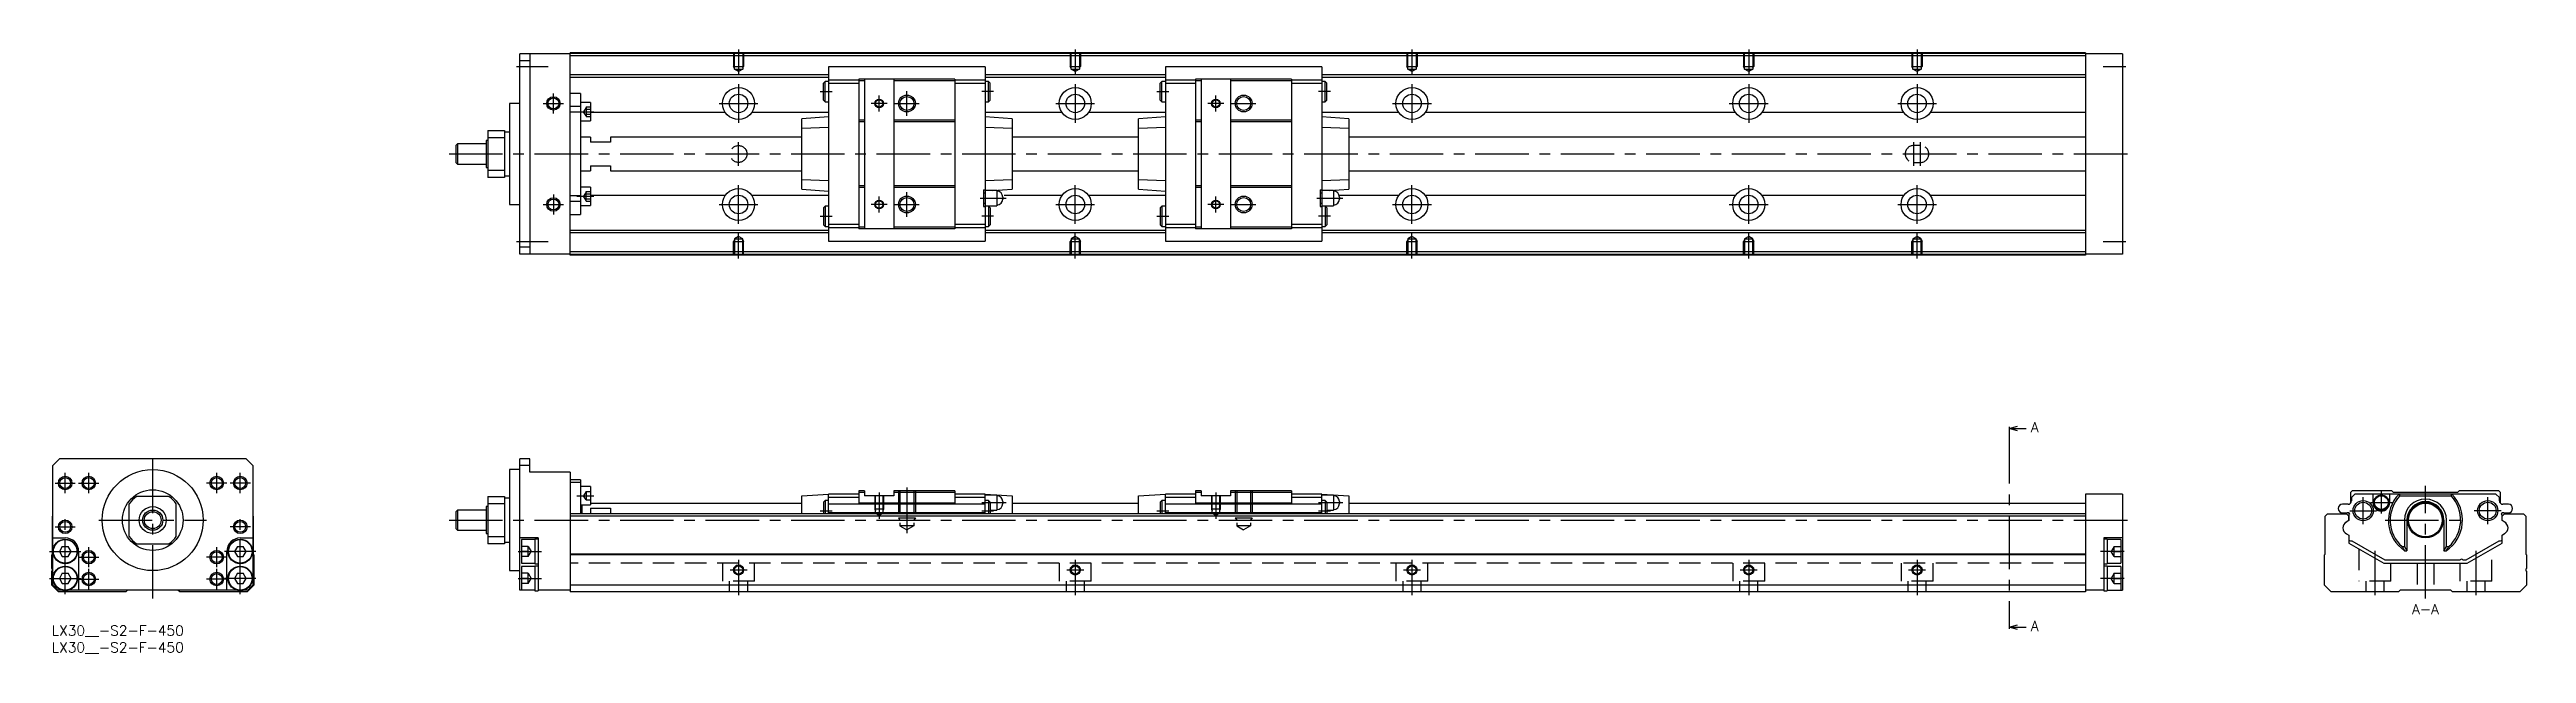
# Model space of a CAD drawing. Extents: x -1 to 735, y -8 to 171.
import ezdxf

# ---------------------------------------------------------------- set-up
doc = ezdxf.new("R2010")
doc.units = 0
doc.header["$LTSCALE"] = 0.5
doc.linetypes.add('CENTER', pattern=[50.8, 31.75, -6.35, 6.35, -6.35])
doc.linetypes.add('DASHED', pattern=[19.05, 12.7, -6.35])
for name, color, linetype in [('MSM_CENTER', 1, 'CENTER'), ('MSM_CONTINUOUS', 7, 'CONTINUOUS'), ('MSM_DASHED', 4, 'DASHED'), ('MSM_NARROW', 5, 'CONTINUOUS'), ('MSM_PART_NUMBER', 7, 'CONTINUOUS')]:
    doc.layers.add(name, color=color, linetype=linetype)
doc.styles.get("Standard").update_dxf_attribs({"font": 'txt.shx', "height": 3, "bigfont": 'bigfont.shx'})

msp = doc.modelspace()

# ---------------------------------------------------------------- linework, layer by layer
at = {"layer": 'MSM_CENTER'}
for p, q in [((204, 171), (204, 163.49)), ((304, 171), (304, 163.49)), ((404, 171), (404, 163.49)), ((504, 171), (504, 163.49)), ((554, 171), (554, 163.49)), ((138, 166), (147.4, 166)), ((609.25, 166), (616, 166)), ((146, 155), (152, 155)), ((149, 152), (149, 158)), ((198.25, 155), (209.75, 155)), ((204, 160.75), (204, 149.25)), ((228.25, 158.5), (231.75, 158.5)), ((248.11, 155), (243.39, 155)), ((245.75, 152.63), (245.75, 157.36)), ((250.38, 155), (257.62, 155)), ((254, 151.37), (254, 158.62)), ((279.75, 158.5), (276.25, 158.5)), ((298.25, 155), (309.75, 155)), ((304, 160.75), (304, 149.25)), ((328.25, 158.5), (331.75, 158.5)), ((348.11, 155), (343.39, 155)), ((345.75, 152.63), (345.75, 157.36)), ((350.38, 155), (357.62, 155)), ((379.75, 158.5), (376.25, 158.5)), ((398.25, 155), (409.75, 155)), ((404, 160.75), (404, 149.25)), ((498.25, 155), (509.75, 155)), ((504, 160.75), (504, 149.25)), ((548.25, 155), (559.75, 155)), ((554, 160.75), (554, 149.25)), ((156, 152.55), (161, 152.55)), ((118, 140), (617, 140)), ((204, 136.5), (204, 143.5)), ((553, 136.5), (553, 143.5)), ((555, 136.5), (555, 143.5)), ((149, 128), (149, 122)), ((156, 127.44), (161, 127.44)), ((204, 119.25), (204, 130.75)), ((245.75, 122.63), (245.75, 127.36)), ((254, 121.37), (254, 128.62)), ((275.75, 126.9), (283.45, 126.9)), ((304, 119.25), (304, 130.75)), ((345.75, 122.63), (345.75, 127.36)), ((375.75, 126.9), (383.45, 126.9)), ((404, 119.25), (404, 130.75)), ((504, 119.25), (504, 130.75)), ((554, 119.25), (554, 130.75)), ((146, 125), (152, 125)), ((198.25, 125), (209.75, 125)), ((228.25, 121.5), (231.75, 121.5)), ((248.11, 125), (243.39, 125)), ((250.38, 125), (257.62, 125)), ((279.75, 121.5), (276.25, 121.5)), ((298.25, 125), (309.75, 125)), ((328.25, 121.5), (331.75, 121.5)), ((348.11, 125), (343.39, 125)), ((350.38, 125), (357.62, 125)), ((379.75, 121.5), (376.25, 121.5)), ((398.25, 125), (409.75, 125)), ((498.25, 125), (509.75, 125)), ((548.25, 125), (559.75, 125)), ((138, 114), (147.4, 114)), ((204, 109), (204, 116.51)), ((304, 109), (304, 116.51)), ((404, 109), (404, 116.51)), ((504, 109), (504, 116.51)), ((554, 109), (554, 116.51)), ((609.25, 114), (616, 114)), ((30, 8), (30, 51.5)), ((581.37, 58), (581.37, 0)), ((4, 39.3), (4, 45.3)), ((11, 39.3), (11, 45.3)), ((49, 39.3), (49, 45.3)), ((56, 39.3), (56, 45.3)), ((1, 42.3), (7, 42.3)), ((8, 42.3), (14, 42.3)), ((52, 42.3), (46, 42.3)), ((59, 42.3), (53, 42.3)), ((156, 38.55), (161, 38.55)), ((245.75, 39.5), (245.75, 31.69)), ((254, 41), (254, 27.41)), ((345.75, 39.5), (345.75, 31.69)), ((686.5, 30.1), (686.5, 38.1)), ((691.9, 33.25), (691.9, 39.75)), ((705, 8), (705, 41.5)), ((723.5, 30.1), (723.5, 38.1)), ((4, 9.35), (4, 32.3)), ((14, 31.3), (46, 31.3)), ((56, 9.35), (56, 32.3)), ((118, 31.3), (617, 31.3)), ((228.25, 34.1), (231.75, 34.1)), ((276.25, 36.5), (283.45, 36.5)), ((276.25, 34.1), (279.75, 34.1)), ((328.25, 34.1), (331.75, 34.1)), ((376.25, 36.5), (383.45, 36.5)), ((376.25, 34.1), (379.75, 34.1)), ((682.5, 34.1), (690.5, 34.1)), ((688.65, 36.5), (695.15, 36.5)), ((693, 31.3), (717, 31.3)), ((727.5, 34.1), (719.5, 34.1)), ((1, 29.3), (7, 29.3)), ((11, 17.3), (11, 23.3)), ((49, 17.3), (49, 23.3)), ((59, 29.3), (53, 29.3)), ((690, 22.18), (690, 9)), ((720, 22.18), (720, 9)), ((-0.65, 22), (8.65, 22)), ((8, 20.3), (14, 20.3)), ((11, 10.8), (11, 16.8)), ((52, 20.3), (46, 20.3)), ((49, 10.8), (49, 16.8)), ((60.65, 22), (51.35, 22)), ((138.5, 22), (145.5, 22)), ((201.5, 16.5), (206.5, 16.5)), ((204, 19.5), (204, 9)), ((301.5, 16.5), (306.5, 16.5)), ((304, 19.5), (304, 9)), ((401.5, 16.5), (406.5, 16.5)), ((404, 19.5), (404, 9)), ((501.5, 16.5), (506.5, 16.5)), ((504, 19.5), (504, 9)), ((551.5, 16.5), (556.5, 16.5)), ((554, 19.5), (554, 9)), ((615.5, 22), (608.5, 22)), ((-0.65, 14), (8.65, 14)), ((8, 13.8), (14, 13.8)), ((52, 13.8), (46, 13.8)), ((60.65, 14), (51.35, 14)), ((138.5, 14), (145.5, 14)), ((615.5, 14), (608.5, 14))]:
    msp.add_line(p, q, dxfattribs=at)
at = {"layer": 'MSM_CONTINUOUS'}
for p, q in [((154, 169.7), (139, 169.7)), ((139, 110.3), (139, 169.7)), ((142, 169.7), (142, 110.3)), ((604, 170), (154, 170)), ((154, 110), (154, 170)), ((604, 169.8), (154, 169.8)), ((604, 170), (604, 110)), ((615, 169.7), (604, 169.7)), ((615, 169.7), (615, 110.3)), ((142, 167.7), (139, 167.7)), ((604, 169.1), (154, 169.1)), ((230.75, 163.45), (154, 163.45)), ((230.75, 162.75), (154, 162.75)), ((277.25, 165.9), (230.75, 165.9)), ((230.75, 165.9), (230.75, 114.1)), ((239.75, 161.95), (230.75, 161.95)), ((239.75, 162.25), (239.75, 117.75)), ((268.25, 162.25), (239.75, 162.25)), ((241.4, 162.25), (241.4, 117.75)), ((250.1, 162.25), (250.1, 117.75)), ((268.25, 162.25), (268.25, 117.75)), ((277.25, 161.95), (268.25, 161.95)), ((277.25, 165.9), (277.25, 114.1)), ((330.75, 163.45), (277.25, 163.45)), ((330.75, 162.75), (277.25, 162.75)), ((377.25, 165.9), (330.75, 165.9)), ((330.75, 165.9), (330.75, 114.1)), ((339.75, 161.95), (330.75, 161.95)), ((339.75, 162.25), (339.75, 117.75)), ((368.25, 162.25), (339.75, 162.25)), ((341.4, 162.25), (341.4, 117.75)), ((350.1, 162.25), (350.1, 117.75)), ((368.25, 162.25), (368.25, 117.75)), ((377.25, 161.95), (368.25, 161.95)), ((377.25, 165.9), (377.25, 114.1)), ((604, 163.45), (377.25, 163.45)), ((604, 162.75), (377.25, 162.75)), ((136, 155), (136, 125)), ((139, 155), (136, 155)), ((157, 158), (154, 158)), ((157, 158), (157, 122)), ((160, 155.3), (157, 155.3)), ((160, 155.3), (160, 149.8)), ((229.75, 161.5), (229.25, 161)), ((229.25, 156), (229.25, 161)), ((229.25, 156), (229.75, 155.5)), ((229.75, 155.5), (229.75, 161.5)), ((230.75, 161.5), (229.75, 161.5)), ((229.75, 155.5), (230.75, 155.5)), ((239.75, 160.95), (230.75, 160.95)), ((241.4, 161.75), (239.75, 161.75)), ((268.25, 161.75), (250.1, 161.75)), ((277.25, 160.95), (268.25, 160.95)), ((278.25, 161.5), (277.25, 161.5)), ((277.25, 155.5), (278.25, 155.5)), ((278.75, 161), (278.25, 161.5)), ((278.25, 155.5), (278.25, 161.5)), ((278.25, 155.5), (278.75, 156)), ((278.75, 156), (278.75, 161)), ((329.75, 161.5), (329.25, 161)), ((329.25, 156), (329.25, 161)), ((329.25, 156), (329.75, 155.5)), ((329.75, 155.5), (329.75, 161.5)), ((330.75, 161.5), (329.75, 161.5)), ((329.75, 155.5), (330.75, 155.5)), ((339.75, 160.95), (330.75, 160.95)), ((341.4, 161.75), (339.75, 161.75)), ((368.25, 161.75), (350.1, 161.75)), ((377.25, 160.95), (368.25, 160.95)), ((378.25, 161.5), (377.25, 161.5)), ((377.25, 155.5), (378.25, 155.5)), ((378.75, 161), (378.25, 161.5)), ((378.25, 155.5), (378.25, 161.5)), ((378.25, 155.5), (378.75, 156)), ((378.75, 156), (378.75, 161)), ((157, 154.13), (154, 154.13)), ((157, 152.38), (154, 152.38)), ((157, 149.8), (160, 149.8)), ((200.05, 152.36), (160, 152.36)), ((230.75, 152.36), (207.95, 152.36)), ((230.75, 151), (222.75, 150.47)), ((222.75, 129.53), (222.75, 150.47)), ((230.75, 147.86), (222.75, 147.6)), ((241.4, 150), (239.75, 150)), ((241.4, 149.5), (239.75, 149.5)), ((268.25, 150), (250.1, 150)), ((268.25, 149.5), (250.1, 149.5)), ((300.05, 152.36), (277.25, 152.36)), ((285.25, 150.47), (277.25, 151)), ((285.25, 147.6), (277.25, 147.86)), ((285.25, 150.47), (285.25, 129.53)), ((330.75, 152.36), (307.95, 152.36)), ((330.75, 151), (322.75, 150.47)), ((322.75, 129.53), (322.75, 150.47)), ((330.75, 147.86), (322.75, 147.6)), ((341.4, 150), (339.75, 150)), ((341.4, 149.5), (339.75, 149.5)), ((368.25, 150), (350.1, 150)), ((368.25, 149.5), (350.1, 149.5)), ((400.05, 152.36), (377.25, 152.36)), ((385.25, 150.47), (377.25, 151)), ((385.25, 147.6), (377.25, 147.86)), ((385.25, 150.47), (385.25, 129.53)), ((500.05, 152.36), (407.95, 152.36)), ((550.05, 152.36), (507.95, 152.36)), ((604, 152.36), (557.95, 152.36)), ((120.5, 143), (120, 142.5)), ((120, 142.5), (120, 137.5)), ((120.5, 143), (120.5, 137)), ((129, 143), (120.5, 143)), ((129, 144), (129, 136)), ((129.5, 144), (129, 144)), ((129.5, 147), (134.5, 147)), ((129.5, 147), (129.5, 133)), ((134.5, 144.82), (129.5, 144.82)), ((134.5, 147), (134.5, 133)), ((136, 146.5), (134.5, 146.5)), ((160, 145), (157, 145)), ((160, 145), (160, 143.5)), ((166, 143.5), (160, 143.5)), ((166, 145), (166, 143.5)), ((222.75, 145), (166, 145)), ((322.75, 145), (285.25, 145)), ((604, 145), (385.25, 145)), ((120, 137.5), (120.5, 137)), ((120.5, 137), (129, 137)), ((129, 136), (129.5, 136)), ((129.5, 135.18), (134.5, 135.18)), ((134.5, 133), (129.5, 133)), ((134.5, 133.5), (136, 133.5)), ((157, 135), (160, 135)), ((160, 136.5), (166, 136.5)), ((160, 136.5), (160, 135)), ((166, 136.5), (166, 135)), ((166, 135), (222.75, 135)), ((285.25, 135), (322.75, 135)), ((385.25, 135), (604, 135)), ((157, 127.62), (154, 127.62)), ((157, 125.87), (154, 125.87)), ((160, 130.19), (157, 130.19)), ((160, 130.19), (160, 124.69)), ((200.05, 127.64), (160, 127.64)), ((230.75, 127.64), (207.95, 127.64)), ((222.75, 132.4), (230.75, 132.14)), ((222.75, 129.53), (230.75, 129)), ((241.4, 130.5), (239.75, 130.5)), ((241.4, 130), (239.75, 130)), ((268.25, 130.5), (250.1, 130.5)), ((268.25, 130), (250.1, 130)), ((276.75, 129.4), (276.75, 124.4)), ((276.75, 129.4), (277.25, 129.4)), ((277.25, 128.4), (276.75, 128.4)), ((276.75, 125.4), (277.25, 125.4)), ((277.25, 132.14), (285.25, 132.4)), ((280.7, 129.15), (277.25, 129.15)), ((279.51, 129.15), (285.25, 129.53)), ((280.7, 129.15), (280.7, 124.65)), ((282.45, 127.2), (282.45, 126.6)), ((300.05, 127.64), (282.89, 127.64)), ((330.75, 127.64), (307.95, 127.64)), ((322.75, 132.4), (330.75, 132.14)), ((322.75, 129.53), (330.75, 129)), ((341.4, 130.5), (339.75, 130.5)), ((341.4, 130), (339.75, 130)), ((368.25, 130.5), (350.1, 130.5)), ((368.25, 130), (350.1, 130)), ((376.75, 129.4), (376.75, 124.4)), ((376.75, 129.4), (377.25, 129.4)), ((377.25, 128.4), (376.75, 128.4)), ((376.75, 125.4), (377.25, 125.4)), ((377.25, 132.14), (385.25, 132.4)), ((380.7, 129.15), (377.25, 129.15)), ((379.51, 129.15), (385.25, 129.53)), ((380.7, 129.15), (380.7, 124.65)), ((400.05, 127.64), (382.39, 127.64)), ((382.45, 127.2), (382.45, 126.6)), ((500.05, 127.64), (407.95, 127.64)), ((550.05, 127.64), (507.95, 127.64)), ((604, 127.64), (557.95, 127.64)), ((136, 125), (139, 125)), ((154, 122), (157, 122)), ((157, 124.69), (160, 124.69)), ((229.75, 124.5), (229.25, 124)), ((229.25, 124), (229.25, 119)), ((229.25, 119), (229.75, 118.5)), ((230.75, 124.5), (229.75, 124.5)), ((229.75, 124.5), (229.75, 118.5)), ((229.75, 118.5), (230.75, 118.5)), ((239.75, 119.05), (230.75, 119.05)), ((239.75, 118.05), (230.75, 118.05)), ((241.4, 118.25), (239.75, 118.25)), ((268.25, 117.75), (239.75, 117.75)), ((268.25, 118.25), (250.1, 118.25)), ((277.25, 119.05), (268.25, 119.05)), ((277.25, 118.05), (268.25, 118.05)), ((276.75, 124.4), (277.25, 124.4)), ((277.25, 124.65), (280.7, 124.65)), ((278.25, 124.5), (277.25, 124.5)), ((277.25, 118.5), (278.25, 118.5)), ((278.25, 124.5), (278.25, 118.5)), ((278.75, 124), (278.25, 124.5)), ((278.25, 118.5), (278.75, 119)), ((278.75, 124), (278.75, 119)), ((329.75, 124.5), (329.25, 124)), ((329.25, 124), (329.25, 119)), ((329.25, 119), (329.75, 118.5)), ((330.75, 124.5), (329.75, 124.5)), ((329.75, 124.5), (329.75, 118.5)), ((329.75, 118.5), (330.75, 118.5)), ((339.75, 119.05), (330.75, 119.05)), ((339.75, 118.05), (330.75, 118.05)), ((341.4, 118.25), (339.75, 118.25)), ((368.25, 117.75), (339.75, 117.75)), ((368.25, 118.25), (350.1, 118.25)), ((377.25, 119.05), (368.25, 119.05)), ((377.25, 118.05), (368.25, 118.05)), ((376.75, 124.4), (377.25, 124.4)), ((377.25, 124.65), (380.7, 124.65)), ((378.25, 124.5), (377.25, 124.5)), ((377.25, 118.5), (378.25, 118.5)), ((378.25, 124.5), (378.25, 118.5)), ((378.75, 124), (378.25, 124.5)), ((378.25, 118.5), (378.75, 119)), ((378.75, 124), (378.75, 119)), ((142, 112.3), (139, 112.3)), ((230.75, 117.25), (154, 117.25)), ((230.75, 116.55), (154, 116.55)), ((604, 110.9), (154, 110.9)), ((230.75, 114.1), (277.25, 114.1)), ((330.75, 117.25), (277.25, 117.25)), ((330.75, 116.55), (277.25, 116.55)), ((330.75, 114.1), (377.25, 114.1)), ((604, 117.25), (377.25, 117.25)), ((604, 116.55), (377.25, 116.55)), ((154, 110.3), (139, 110.3)), ((604, 110.2), (154, 110.2)), ((604, 110), (154, 110)), ((615, 110.3), (604, 110.3)), ((581.37, 58.5), (583.88, 59.17)), ((581.37, 59), (581.37, 58)), ((583.88, 57.83), (581.37, 58.5)), ((581.37, 58.5), (586.38, 58.5)), ((2.3, 49.5), (0.3, 47.5)), ((0.3, 12), (0.3, 47.5)), ((57.7, 49.5), (2.3, 49.5)), ((59.7, 47.5), (57.7, 49.5)), ((59.7, 47.5), (59.7, 12)), ((139, 46.3), (136, 46.3)), ((136, 46.3), (136, 16.3)), ((139, 10.5), (139, 49.5)), ((142, 49.5), (139, 49.5)), ((142, 47.5), (139, 47.5)), ((142, 45.5), (142, 49.5)), ((154, 45.5), (142, 45.5)), ((154, 45.5), (154, 10)), ((34.82, 38.3), (25.18, 38.3)), ((129.5, 38.3), (134.5, 38.3)), ((129.5, 38.3), (129.5, 24.3)), ((134.5, 38.3), (134.5, 24.3)), ((136, 37.8), (134.5, 37.8)), ((157, 43.3), (154, 43.3)), ((157, 42.45), (154, 42.45)), ((157, 43.3), (157, 33.2)), ((160, 41.3), (157, 41.3)), ((160, 41.3), (160, 35.8)), ((222.75, 38.5), (230.75, 39)), ((222.75, 33.2), (222.75, 38.5)), ((229.75, 37.1), (229.25, 36.6)), ((230.75, 37.1), (229.75, 37.1)), ((229.75, 37.1), (229.75, 33.2)), ((239.75, 39), (230.75, 39)), ((230.75, 33.2), (230.75, 39)), ((239.75, 38), (230.75, 38)), ((239.75, 40), (239.75, 36.29)), ((241.4, 40), (239.75, 40)), ((241.4, 39.5), (239.75, 39.5)), ((241.4, 40), (241.4, 38.5)), ((250.1, 38.5), (241.4, 38.5)), ((250.1, 40), (250.1, 38.5)), ((268.25, 40), (250.1, 40)), ((268.25, 39.5), (250.1, 39.5)), ((268.25, 40), (268.25, 36.29)), ((277.25, 39), (268.25, 39)), ((277.25, 38), (268.25, 38)), ((277.25, 39), (285.25, 38.5)), ((277.25, 33.2), (277.25, 39)), ((280.7, 38.75), (277.25, 38.75)), ((278.25, 37.1), (277.25, 37.1)), ((278.75, 36.6), (278.25, 37.1)), ((278.25, 37.1), (278.25, 33.2)), ((280.7, 38.75), (280.7, 34.25)), ((282.45, 36.8), (282.45, 36.2)), ((285.25, 38.5), (285.25, 33.2)), ((322.75, 38.5), (330.75, 39)), ((322.75, 33.2), (322.75, 38.5)), ((329.75, 37.1), (329.25, 36.6)), ((330.75, 37.1), (329.75, 37.1)), ((329.75, 37.1), (329.75, 33.2)), ((339.75, 39), (330.75, 39)), ((330.75, 33.2), (330.75, 39)), ((339.75, 38), (330.75, 38)), ((339.75, 40), (339.75, 36.29)), ((341.4, 40), (339.75, 40)), ((341.4, 39.5), (339.75, 39.5)), ((341.4, 40), (341.4, 38.5)), ((350.1, 38.5), (341.4, 38.5)), ((350.1, 40), (350.1, 38.5)), ((368.25, 40), (350.1, 40)), ((368.25, 39.5), (350.1, 39.5)), ((368.25, 40), (368.25, 36.29)), ((377.25, 39), (368.25, 39)), ((377.25, 38), (368.25, 38)), ((377.25, 39), (385.25, 38.5)), ((377.25, 33.2), (377.25, 39)), ((380.7, 38.75), (377.25, 38.75)), ((378.25, 37.1), (377.25, 37.1)), ((378.75, 36.6), (378.25, 37.1)), ((378.25, 37.1), (378.25, 33.2)), ((380.7, 38.75), (380.7, 34.25)), ((382.45, 36.8), (382.45, 36.2)), ((385.25, 38.5), (385.25, 33.2)), ((604, 39), (604, 10)), ((615, 39), (604, 39)), ((615, 39), (615, 10.5)), ((683.25, 40), (682.75, 39.5)), ((682.75, 39.5), (682.75, 36.29)), ((684.05, 39), (683.05, 38)), ((683.05, 38), (683.05, 37)), ((695, 40), (683.25, 40)), ((725.95, 39), (684.05, 39)), ((689.4, 39), (689.4, 36.5)), ((694.4, 36.5), (694.4, 39)), ((695.5, 39.5), (695, 40)), ((714.5, 39.5), (695.5, 39.5)), ((697.14, 39), (697.4, 38.5)), ((697.4, 38.5), (712.6, 38.5)), ((712.6, 38.5), (712.86, 39)), ((715, 40), (714.5, 39.5)), ((726.75, 40), (715, 40)), ((726.95, 38), (725.95, 39)), ((727.25, 39.5), (726.75, 40)), ((726.95, 37), (726.95, 38)), ((727.25, 36.29), (727.25, 39.5)), ((0.2, 32.5), (0.3, 32.6)), ((0.2, 21.2), (0.2, 32.5)), ((23, 26.48), (23, 36.12)), ((37, 26.48), (37, 36.12)), ((59.7, 32.6), (59.8, 32.5)), ((59.8, 32.5), (59.8, 21.2)), ((120.5, 34.3), (120, 33.8)), ((120, 33.8), (120, 28.8)), ((129, 34.3), (120.5, 34.3)), ((120.5, 34.3), (120.5, 28.3)), ((129.5, 35.3), (129, 35.3)), ((129, 35.3), (129, 27.3)), ((134.5, 36.12), (129.5, 36.12)), ((604, 33.2), (154, 33.2)), ((604, 32.5), (154, 32.5)), ((157, 35.8), (160, 35.8)), ((157.5, 33.2), (157.5, 35.8)), ((160, 36.3), (222.75, 36.3)), ((160, 34.87), (166, 34.87)), ((160, 34.87), (160, 33.2)), ((166, 34.87), (166, 33.2)), ((229.25, 36.6), (229.25, 33.2)), ((277.25, 36), (230.75, 36)), ((277.25, 33.5), (230.75, 33.5)), ((268.25, 36.29), (239.75, 36.29)), ((278.75, 36.6), (278.75, 33.2)), ((278.75, 34.25), (280.7, 34.25)), ((285.25, 36.3), (322.75, 36.3)), ((329.25, 36.6), (329.25, 33.2)), ((377.25, 36), (330.75, 36)), ((377.25, 33.5), (330.75, 33.5)), ((368.25, 36.29), (339.75, 36.29)), ((378.75, 36.6), (378.75, 33.2)), ((378.75, 34.25), (380.7, 34.25)), ((385.25, 36.3), (604, 36.3)), ((675.2, 32.5), (675.9, 33.2)), ((675.2, 21.2), (675.2, 32.5)), ((675.9, 33.2), (681.55, 33.2)), ((682.05, 36), (680.35, 36)), ((680.35, 33.5), (681.75, 33.5)), ((682.25, 31.15), (681.5, 30.72)), ((681.55, 33.2), (682.25, 32.5)), ((682.2, 32.55), (682.2, 32.7)), ((682.2, 32.7), (682.2, 32.55)), ((682.25, 32.5), (682.2, 32.55)), ((682.25, 31.15), (682.25, 32.5)), ((682.25, 32.5), (682.25, 31.15)), ((698.74, 31.3), (698.74, 23.45)), ((699.5, 31.3), (699.5, 22.2)), ((710.5, 31.3), (710.5, 22.2)), ((711.26, 23.45), (711.26, 31.3)), ((727.75, 32.5), (728.45, 33.2)), ((727.75, 32.5), (727.8, 32.55)), ((727.75, 31.15), (727.75, 32.5)), ((727.75, 31.15), (727.75, 32.5)), ((728.4, 30.78), (727.75, 31.15)), ((728.4, 30.78), (727.75, 31.15)), ((727.8, 32.7), (727.8, 32.55)), ((727.8, 32.55), (727.8, 32.7)), ((729.65, 36), (727.95, 36)), ((728.25, 33.5), (729.65, 33.5)), ((728.45, 33.2), (734.1, 33.2)), ((734.1, 33.2), (734.8, 32.5)), ((734.8, 32.5), (734.8, 21.2)), ((0.3, 26), (4, 26)), ((3.13, 23.5), (2.27, 22)), ((3.13, 23.5), (4.87, 23.5)), ((5.73, 22), (4.87, 23.5)), ((25.18, 24.3), (34.82, 24.3)), ((55.13, 23.5), (54.27, 22)), ((55.13, 23.5), (56.87, 23.5)), ((56, 26), (59.7, 26)), ((57.73, 22), (56.87, 23.5)), ((120, 28.8), (120.5, 28.3)), ((120.5, 28.3), (129, 28.3)), ((129, 27.3), (129.5, 27.3)), ((129.5, 26.48), (134.5, 26.48)), ((134.5, 24.3), (129.5, 24.3)), ((134.5, 24.8), (136, 24.8)), ((144.5, 26), (139, 26)), ((143.5, 25.5), (139.5, 25.5)), ((139.5, 25.5), (139.5, 18.5)), ((144.5, 25.65), (143.5, 25.65)), ((143.5, 25.65), (143.5, 18.35)), ((144.5, 26), (144.5, 10.35)), ((615, 26), (609.5, 26)), ((609.5, 26), (609.5, 10.35)), ((610.5, 25.65), (609.5, 25.65)), ((610.5, 25.65), (610.5, 18.35)), ((614.5, 25.5), (610.5, 25.5)), ((614.5, 25.5), (614.5, 18.5)), ((681.6, 27.22), (682.25, 26.85)), ((682.25, 26.85), (682.25, 24.5)), ((682.25, 24.5), (692.64, 18.5)), ((682.7, 25.16), (683.1, 25.16)), ((683.1, 25.16), (692.91, 19.5)), ((698.07, 23.45), (698.74, 23.45)), ((698.74, 23.45), (699.5, 22.2)), ((698.82, 22.2), (699.5, 22.2)), ((710.5, 22.2), (711.26, 23.45)), ((710.5, 22.2), (711.18, 22.2)), ((711.26, 23.45), (711.93, 23.45)), ((717.09, 19.5), (726.9, 25.16)), ((717.36, 18.5), (727.75, 24.5)), ((726.9, 25.16), (727.3, 25.16)), ((727.75, 26.85), (728.5, 27.28)), ((727.75, 26.85), (728.5, 27.28)), ((727.75, 25.45), (727.75, 26.85)), ((727.75, 24.5), (727.75, 26.85)), ((0, 21), (0.2, 21.2)), ((0, 16.9), (0, 21)), ((0, 12), (0, 16.1)), ((2.27, 22), (3.13, 20.5)), ((3.13, 15.5), (2.27, 14)), ((3.13, 20.5), (4.87, 20.5)), ((3.13, 15.5), (4.87, 15.5)), ((4.87, 20.5), (5.73, 22)), ((5.73, 14), (4.87, 15.5)), ((8, 22), (8, 10.5)), ((52, 10.5), (52, 22)), ((54.27, 22), (55.13, 20.5)), ((55.13, 15.5), (54.27, 14)), ((55.13, 20.5), (56.87, 20.5)), ((55.13, 15.5), (56.87, 15.5)), ((56.87, 20.5), (57.73, 22)), ((57.73, 14), (56.87, 15.5)), ((59.8, 21.2), (60, 21)), ((60, 21), (60, 12)), ((136, 16.3), (139, 16.3)), ((139.5, 18.5), (143.5, 18.5)), ((143.5, 17.5), (139.5, 17.5)), ((139.5, 17.5), (139.5, 10.5)), ((143.5, 18.35), (144.5, 18.35)), ((144.5, 17.65), (143.5, 17.65)), ((143.5, 17.65), (143.5, 10.35)), ((604, 21.2), (154, 21.2)), ((604, 21), (154, 21)), ((609.5, 18.35), (610.5, 18.35)), ((610.5, 17.65), (609.5, 17.65)), ((610.5, 18.5), (614.5, 18.5)), ((610.5, 17.65), (610.5, 10.35)), ((614.5, 17.5), (610.5, 17.5)), ((614.5, 17.5), (614.5, 10.5)), ((675, 21), (675.2, 21.2)), ((675, 12), (675, 21)), ((692.64, 18.5), (717.36, 18.5)), ((692.91, 19.5), (715.35, 19.5)), ((716.15, 19.5), (717.09, 19.5)), ((734.8, 21.2), (735, 21)), ((735, 21), (735, 16.9)), ((735, 16.1), (735, 12)), ((2, 10), (0, 12)), ((1.8, 10.5), (0.3, 12)), ((2.96, 10.5), (1.8, 10.5)), ((22, 10), (2, 10)), ((2.27, 14), (3.13, 12.5)), ((3.13, 12.5), (4.87, 12.5)), ((4.87, 12.5), (5.73, 14)), ((54.96, 10.5), (5.04, 10.5)), ((22.5, 10.5), (22, 10)), ((38, 10), (37.5, 10.5)), ((58, 10), (38, 10)), ((54.27, 14), (55.13, 12.5)), ((55.13, 12.5), (56.87, 12.5)), ((56.87, 12.5), (57.73, 14)), ((58.2, 10.5), (57.04, 10.5)), ((60, 12), (58, 10)), ((59.7, 12), (58.2, 10.5)), ((143.5, 10.5), (139, 10.5)), ((143.5, 10.35), (144.5, 10.35)), ((154, 10.5), (144.5, 10.5)), ((604, 12), (154, 12)), ((604, 10), (154, 10)), ((609.5, 10.5), (604, 10.5)), ((609.5, 10.35), (610.5, 10.35)), ((610.5, 10.5), (615, 10.5)), ((677, 10), (675, 12)), ((697, 10), (677, 10)), ((697.5, 10.5), (697, 10)), ((712.5, 10.5), (697.5, 10.5)), ((713, 10), (712.5, 10.5)), ((733, 10), (713, 10)), ((735, 12), (733, 10)), ((581.37, -0.5), (583.88, 0.17)), ((581.37, 0), (581.37, -1)), ((583.88, -1.17), (581.37, -0.5)), ((581.37, -0.5), (586.38, -0.5))]:
    msp.add_line(p, q, dxfattribs=at)
for centre, radius in [((149, 155), 1.62), ((204, 155), 4.75), ((204, 155), 2.75), ((245.75, 155), 1.06), ((245.75, 155), 1.06), ((254, 155), 2.07), ((254, 155), 2.07), ((304, 155), 4.75), ((304, 155), 2.75), ((345.75, 155), 1.06), ((345.75, 155), 1.06), ((354, 155), 2.07), ((354, 155), 2.07), ((404, 155), 4.75), ((404, 155), 2.75), ((504, 155), 4.75), ((504, 155), 2.75), ((554, 155), 4.75), ((554, 155), 2.75), ((149, 125), 1.62), ((204, 125), 4.75), ((204, 125), 2.75), ((245.75, 125), 1.06), ((245.75, 125), 1.06), ((254, 125), 2.07), ((254, 125), 2.07), ((304, 125), 4.75), ((304, 125), 2.75), ((345.75, 125), 1.06), ((345.75, 125), 1.06), ((354, 125), 2.07), ((354, 125), 2.07), ((404, 125), 4.75), ((404, 125), 2.75), ((504, 125), 4.75), ((504, 125), 2.75), ((554, 125), 4.75), ((554, 125), 2.75), ((30, 31.3), 15), ((4, 42.3), 1.62), ((11, 42.3), 1.62), ((30, 31.3), 9), ((49, 42.3), 1.62), ((56, 42.3), 1.62), ((686.5, 34.1), 3), ((691.9, 36.5), 2.25), ((691.9, 36.5), 2.05), ((723.5, 34.1), 3), ((4, 29.3), 1.62), ((30, 31.3), 4), ((30, 31.3), 3), ((30, 31.3), 2.5), ((56, 29.3), 1.62), ((686.5, 34.1), 2.5), ((705, 31.3), 5.3), ((705, 31.3), 5), ((723.5, 34.1), 2.5), ((4, 22), 3.65), ((4, 22), 3.5), ((56, 22), 3.65), ((56, 22), 3.5), ((4, 14), 3.65), ((4, 14), 3.5), ((11, 20.3), 1.62), ((11, 13.8), 1.62), ((49, 20.3), 1.62), ((49, 13.8), 1.62), ((56, 14), 3.65), ((56, 14), 3.5), ((204, 16.5), 1.23), ((304, 16.5), 1.23), ((404, 16.5), 1.23), ((504, 16.5), 1.23), ((554, 16.5), 1.23)]:
    msp.add_circle(centre, radius, dxfattribs=at)
for centre, radius, start, end in [((280.7, 127.2), 1.75, 0, 90), ((280.7, 126.6), 1.75, 270, 0), ((380.7, 127.2), 1.75, 0, 90), ((380.7, 126.6), 1.75, 270, 0), ((30, 31.3), 8.5, 124.56032, 145.43968), ((30, 31.3), 8.5, 34.56032, 55.43968), ((280.7, 36.8), 1.75, 0, 90), ((380.7, 36.8), 1.75, 0, 90), ((682.05, 37), 1, 270, 0), ((705, 31.3), 11, 135.573, 235.81959), ((705, 31.3), 10.47, 136.57129, 228.55525), ((705, 31.3), 6.26, 0, 180), ((705, 31.3), 5.5, 0, 180), ((705, 31.3), 11, 304.18041, 44.427), ((705, 31.3), 10.47, 311.44475, 43.42871), ((727.95, 37), 1, 180, 270), ((280.7, 36.2), 1.75, 270, 0), ((380.7, 36.2), 1.75, 270, 0), ((680.35, 34.75), 1.25, 90, 270), ((682.65, 28.85), 2.2, 121.45533, 176.01903), ((681.75, 32.5), 1, 41.23398, 90), ((682.7, 32.7), 0.5, 113.32535, 180), ((691.9, 36.5), 2.5, 180, 0), ((728.25, 32.5), 1, 90, 138.76602), ((727.3, 32.7), 0.5, 0, 66.67465), ((727.35, 28.85), 2.2, 3.98097, 61.45517), ((729.65, 34.75), 1.25, 270, 90), ((4, 22), 4, 0, 90), ((30, 31.3), 8.5, 214.56032, 235.43968), ((30, 31.3), 8.5, 304.56032, 325.43968), ((56, 22), 4, 90, 180), ((682.65, 29.15), 2.2, 183.98097, 241.45517), ((682.7, 25.66), 0.5, 205.84193, 270), ((706, 27.35), 8.83, 206.14749, 215.62533), ((704, 27.35), 8.84, 324.37545, 333.85173), ((727.3, 25.66), 0.5, 270, 334.15807), ((727.35, 29.15), 2.2, 301.45533, 356.01903), ((727.35, 29.15), 2.2, 301.45533, 356.01903), ((-0.3, 16.5), 0.5, 306.8699, 53.1301), ((715.75, 19.2), 0.5, 36.8699, 143.1301), ((735.3, 16.5), 0.5, 126.8699, 233.1301), ((2.3, 12.5), 2, 216.8699, 233.1301), ((57.7, 12.5), 2, 306.8699, 323.1301)]:
    msp.add_arc(centre, radius, start, end, dxfattribs=at)
at = {"layer": 'MSM_DASHED'}
for p, q in [((202.5, 170), (202.5, 166)), ((202.77, 165.2), (202.77, 170)), ((205.23, 170), (205.23, 165.2)), ((205.5, 170), (205.5, 166)), ((302.5, 170), (302.5, 166)), ((302.77, 165.2), (302.77, 170)), ((305.23, 170), (305.23, 165.2)), ((305.5, 170), (305.5, 166)), ((402.5, 170), (402.5, 166)), ((402.77, 165.2), (402.77, 170)), ((405.23, 170), (405.23, 165.2)), ((405.5, 170), (405.5, 166)), ((502.5, 170), (502.5, 166)), ((502.77, 165.2), (502.77, 170)), ((505.23, 170), (505.23, 165.2)), ((505.5, 170), (505.5, 166)), ((552.5, 170), (552.5, 166)), ((552.77, 165.2), (552.77, 170)), ((555.23, 170), (555.23, 165.2)), ((555.5, 170), (555.5, 166)), ((202.77, 165.53), (202.5, 166)), ((202.5, 166), (205.5, 166)), ((202.77, 165.2), (205.23, 165.2)), ((204, 164.49), (202.77, 165.2)), ((205.23, 165.2), (204, 164.49)), ((205.23, 165.53), (205.5, 166)), ((302.77, 165.53), (302.5, 166)), ((302.5, 166), (305.5, 166)), ((302.77, 165.2), (305.23, 165.2)), ((304, 164.49), (302.77, 165.2)), ((305.23, 165.2), (304, 164.49)), ((305.23, 165.53), (305.5, 166)), ((402.77, 165.53), (402.5, 166)), ((402.5, 166), (405.5, 166)), ((402.77, 165.2), (405.23, 165.2)), ((404, 164.49), (402.77, 165.2)), ((405.23, 165.2), (404, 164.49)), ((405.23, 165.53), (405.5, 166)), ((502.77, 165.53), (502.5, 166)), ((502.5, 166), (505.5, 166)), ((502.77, 165.2), (505.23, 165.2)), ((504, 164.49), (502.77, 165.2)), ((505.23, 165.2), (504, 164.49)), ((505.23, 165.53), (505.5, 166)), ((552.77, 165.53), (552.5, 166)), ((552.5, 166), (555.5, 166)), ((552.77, 165.2), (555.23, 165.2)), ((554, 164.49), (552.77, 165.2)), ((555.23, 165.2), (554, 164.49)), ((555.23, 165.53), (555.5, 166)), ((158.7, 153.8), (157.98, 152.55)), ((158.7, 151.3), (157.98, 152.55)), ((158.7, 154), (160, 154)), ((158.7, 154), (158.7, 151.11)), ((158.7, 153.28), (160, 153.28)), ((158.7, 151.83), (160, 151.83)), ((158.7, 151.11), (160, 151.11)), ((555, 142.5), (553, 142.5)), ((553, 137.5), (555, 137.5)), ((158.7, 128.69), (157.98, 127.44)), ((158.7, 126.19), (157.98, 127.44)), ((158.7, 128.89), (160, 128.89)), ((158.7, 126), (158.7, 128.89)), ((158.7, 128.17), (160, 128.17)), ((158.7, 126.72), (160, 126.72)), ((158.7, 126), (160, 126)), ((202.77, 114.47), (202.5, 114)), ((202.5, 110), (202.5, 114)), ((202.5, 114), (205.5, 114)), ((204, 115.51), (202.77, 114.8)), ((202.77, 114.8), (202.77, 110)), ((202.77, 114.8), (205.23, 114.8)), ((205.23, 114.8), (204, 115.51)), ((205.23, 110), (205.23, 114.8)), ((205.23, 114.47), (205.5, 114)), ((205.5, 110), (205.5, 114)), ((302.77, 114.47), (302.5, 114)), ((302.5, 110), (302.5, 114)), ((302.5, 114), (305.5, 114)), ((304, 115.51), (302.77, 114.8)), ((302.77, 114.8), (302.77, 110)), ((302.77, 114.8), (305.23, 114.8)), ((305.23, 114.8), (304, 115.51)), ((305.23, 110), (305.23, 114.8)), ((305.23, 114.47), (305.5, 114)), ((305.5, 110), (305.5, 114)), ((402.77, 114.47), (402.5, 114)), ((402.5, 110), (402.5, 114)), ((402.5, 114), (405.5, 114)), ((404, 115.51), (402.77, 114.8)), ((402.77, 114.8), (402.77, 110)), ((402.77, 114.8), (405.23, 114.8)), ((405.23, 114.8), (404, 115.51)), ((405.23, 110), (405.23, 114.8)), ((405.23, 114.47), (405.5, 114)), ((405.5, 110), (405.5, 114)), ((502.77, 114.47), (502.5, 114)), ((502.5, 110), (502.5, 114)), ((502.5, 114), (505.5, 114)), ((504, 115.51), (502.77, 114.8)), ((502.77, 114.8), (502.77, 110)), ((502.77, 114.8), (505.23, 114.8)), ((505.23, 114.8), (504, 115.51)), ((505.23, 110), (505.23, 114.8)), ((505.23, 114.47), (505.5, 114)), ((505.5, 110), (505.5, 114)), ((552.77, 114.47), (552.5, 114)), ((552.5, 110), (552.5, 114)), ((552.5, 114), (555.5, 114)), ((554, 115.51), (552.77, 114.8)), ((552.77, 114.8), (552.77, 110)), ((552.77, 114.8), (555.23, 114.8)), ((555.23, 114.8), (554, 115.51)), ((555.23, 110), (555.23, 114.8)), ((555.23, 114.47), (555.5, 114)), ((555.5, 110), (555.5, 114)), ((158.7, 39.8), (157.98, 38.55)), ((158.7, 37.3), (157.98, 38.55)), ((158.7, 39.8), (160, 39.8)), ((158.7, 39.8), (158.7, 37.3)), ((158.7, 38.55), (160, 38.55)), ((158.7, 37.3), (160, 37.3)), ((244.45, 38.5), (244.45, 34.5)), ((244.69, 33.3), (244.69, 38.5)), ((246.81, 38.5), (246.81, 33.3)), ((247.05, 38.5), (247.05, 34.5)), ((251.5, 40), (251.5, 32)), ((251.93, 40), (251.93, 29.6)), ((256.07, 40), (256.07, 29.6)), ((256.5, 40), (256.5, 32)), ((344.45, 38.5), (344.45, 34.5)), ((344.69, 33.3), (344.69, 38.5)), ((346.81, 38.5), (346.81, 33.3)), ((347.05, 38.5), (347.05, 34.5)), ((351.5, 40), (351.5, 32)), ((351.93, 40), (351.93, 29.6)), ((356.07, 40), (356.07, 29.6)), ((356.5, 40), (356.5, 32)), ((247.05, 34.5), (244.45, 34.5)), ((244.45, 34.5), (244.69, 34.08)), ((245.75, 32.69), (244.69, 33.3)), ((244.69, 33.3), (246.81, 33.3)), ((246.81, 33.3), (245.75, 32.69)), ((247.05, 34.5), (246.81, 34.08)), ((251.5, 32), (256.5, 32)), ((251.5, 32), (251.93, 31.25)), ((256.07, 29.6), (251.93, 29.6)), ((251.93, 29.6), (254, 28.41)), ((256.07, 29.6), (254, 28.41)), ((256.5, 32), (256.07, 31.25)), ((347.05, 34.5), (344.45, 34.5)), ((344.45, 34.5), (344.69, 34.08)), ((345.75, 32.69), (344.69, 33.3)), ((344.69, 33.3), (346.81, 33.3)), ((346.81, 33.3), (345.75, 32.69)), ((347.05, 34.5), (346.81, 34.08)), ((351.5, 32), (356.5, 32)), ((351.5, 32), (351.93, 31.25)), ((356.07, 29.6), (351.93, 29.6)), ((351.93, 29.6), (354, 28.41)), ((356.07, 29.6), (354, 28.41)), ((356.5, 32), (356.07, 31.25)), ((141.5, 23.5), (139.5, 23.5)), ((141.5, 20.5), (141.5, 23.5)), ((141.5, 23.5), (142.37, 22)), ((612.5, 23.5), (611.63, 22)), ((612.5, 20.5), (612.5, 23.5)), ((612.5, 23.5), (614.5, 23.5)), ((685.25, 22.77), (685.25, 13.2)), ((724.75, 13.2), (724.75, 22.77)), ((141.5, 22), (139.5, 22)), ((141.5, 20.5), (139.5, 20.5)), ((141.5, 15.5), (139.5, 15.5)), ((141.5, 20.5), (142.37, 22)), ((141.5, 12.5), (141.5, 15.5)), ((141.5, 15.5), (142.37, 14)), ((604, 18.5), (154, 18.5)), ((199.25, 18.5), (199.25, 13.2)), ((208.75, 13.2), (208.75, 18.5)), ((299.25, 18.5), (299.25, 13.2)), ((308.75, 13.2), (308.75, 18.5)), ((399.25, 18.5), (399.25, 13.2)), ((408.75, 13.2), (408.75, 18.5)), ((499.25, 18.5), (499.25, 13.2)), ((508.75, 13.2), (508.75, 18.5)), ((549.25, 18.5), (549.25, 13.2)), ((558.75, 13.2), (558.75, 18.5)), ((612.5, 20.5), (611.63, 22)), ((612.5, 15.5), (611.63, 14)), ((612.5, 22), (614.5, 22)), ((612.5, 20.5), (614.5, 20.5)), ((612.5, 12.5), (612.5, 15.5)), ((612.5, 15.5), (614.5, 15.5)), ((694.75, 13.2), (694.75, 18.5)), ((702.5, 18.5), (702.5, 10.5)), ((707.5, 18.5), (707.5, 10.5)), ((715.25, 18.5), (715.25, 13.2)), ((141.5, 14), (139.5, 14)), ((141.5, 12.5), (139.5, 12.5)), ((141.5, 12.5), (142.37, 14)), ((208.75, 13.2), (199.25, 13.2)), ((201.25, 13.2), (201.25, 10)), ((206.75, 10), (206.75, 13.2)), ((308.75, 13.2), (299.25, 13.2)), ((301.25, 13.2), (301.25, 10)), ((306.75, 10), (306.75, 13.2)), ((408.75, 13.2), (399.25, 13.2)), ((401.25, 13.2), (401.25, 10)), ((406.75, 10), (406.75, 13.2)), ((508.75, 13.2), (499.25, 13.2)), ((501.25, 13.2), (501.25, 10)), ((506.75, 10), (506.75, 13.2)), ((558.75, 13.2), (549.25, 13.2)), ((551.25, 13.2), (551.25, 10)), ((556.75, 10), (556.75, 13.2)), ((612.5, 12.5), (611.63, 14)), ((612.5, 14), (614.5, 14)), ((612.5, 12.5), (614.5, 12.5)), ((694.75, 13.2), (685.25, 13.2)), ((687.25, 13.2), (687.25, 10)), ((692.75, 10), (692.75, 13.2)), ((724.75, 13.2), (715.25, 13.2)), ((717.25, 13.2), (717.25, 10)), ((722.75, 10), (722.75, 13.2))]:
    msp.add_line(p, q, dxfattribs=at)
msp.add_circle((204, 140), 2.5, dxfattribs=at)
for centre, start, end in [((553, 140), 90, 270), ((555, 140), 270, 90)]:
    msp.add_arc(centre, 2.5, start, end, dxfattribs=at)
at = {"layer": 'MSM_NARROW'}
for centre, radius in [((149, 155), 2), ((245.75, 155), 1.3), ((254, 155), 2.5), ((345.75, 155), 1.3), ((354, 155), 2.5), ((149, 125), 2), ((245.75, 125), 1.3), ((254, 125), 2.5), ((345.75, 125), 1.3), ((354, 125), 2.5), ((4, 42.3), 2), ((11, 42.3), 2), ((49, 42.3), 2), ((56, 42.3), 2), ((4, 29.3), 2), ((56, 29.3), 2), ((11, 20.3), 2), ((49, 20.3), 2), ((11, 13.8), 2), ((49, 13.8), 2), ((204, 16.5), 1.5), ((304, 16.5), 1.5), ((404, 16.5), 1.5), ((504, 16.5), 1.5), ((554, 16.5), 1.5)]:
    msp.add_circle(centre, radius, dxfattribs=at)

# ---------------------------------------------------------------- texts
at = {"layer": 'MSM_PART_NUMBER'}
for s, p in [('A', (587.79, 57.37)), ('LX30__-S2-F-450', (0, -3)), ('A', (587.79, -1.63)), ('A-A', (701.01, 3.36)), ('LX30__-S2-F-450', (0, -8))]:
    msp.add_text(s, height=3, dxfattribs=at).set_placement(p)

doc.saveas('drawing.dxf')
